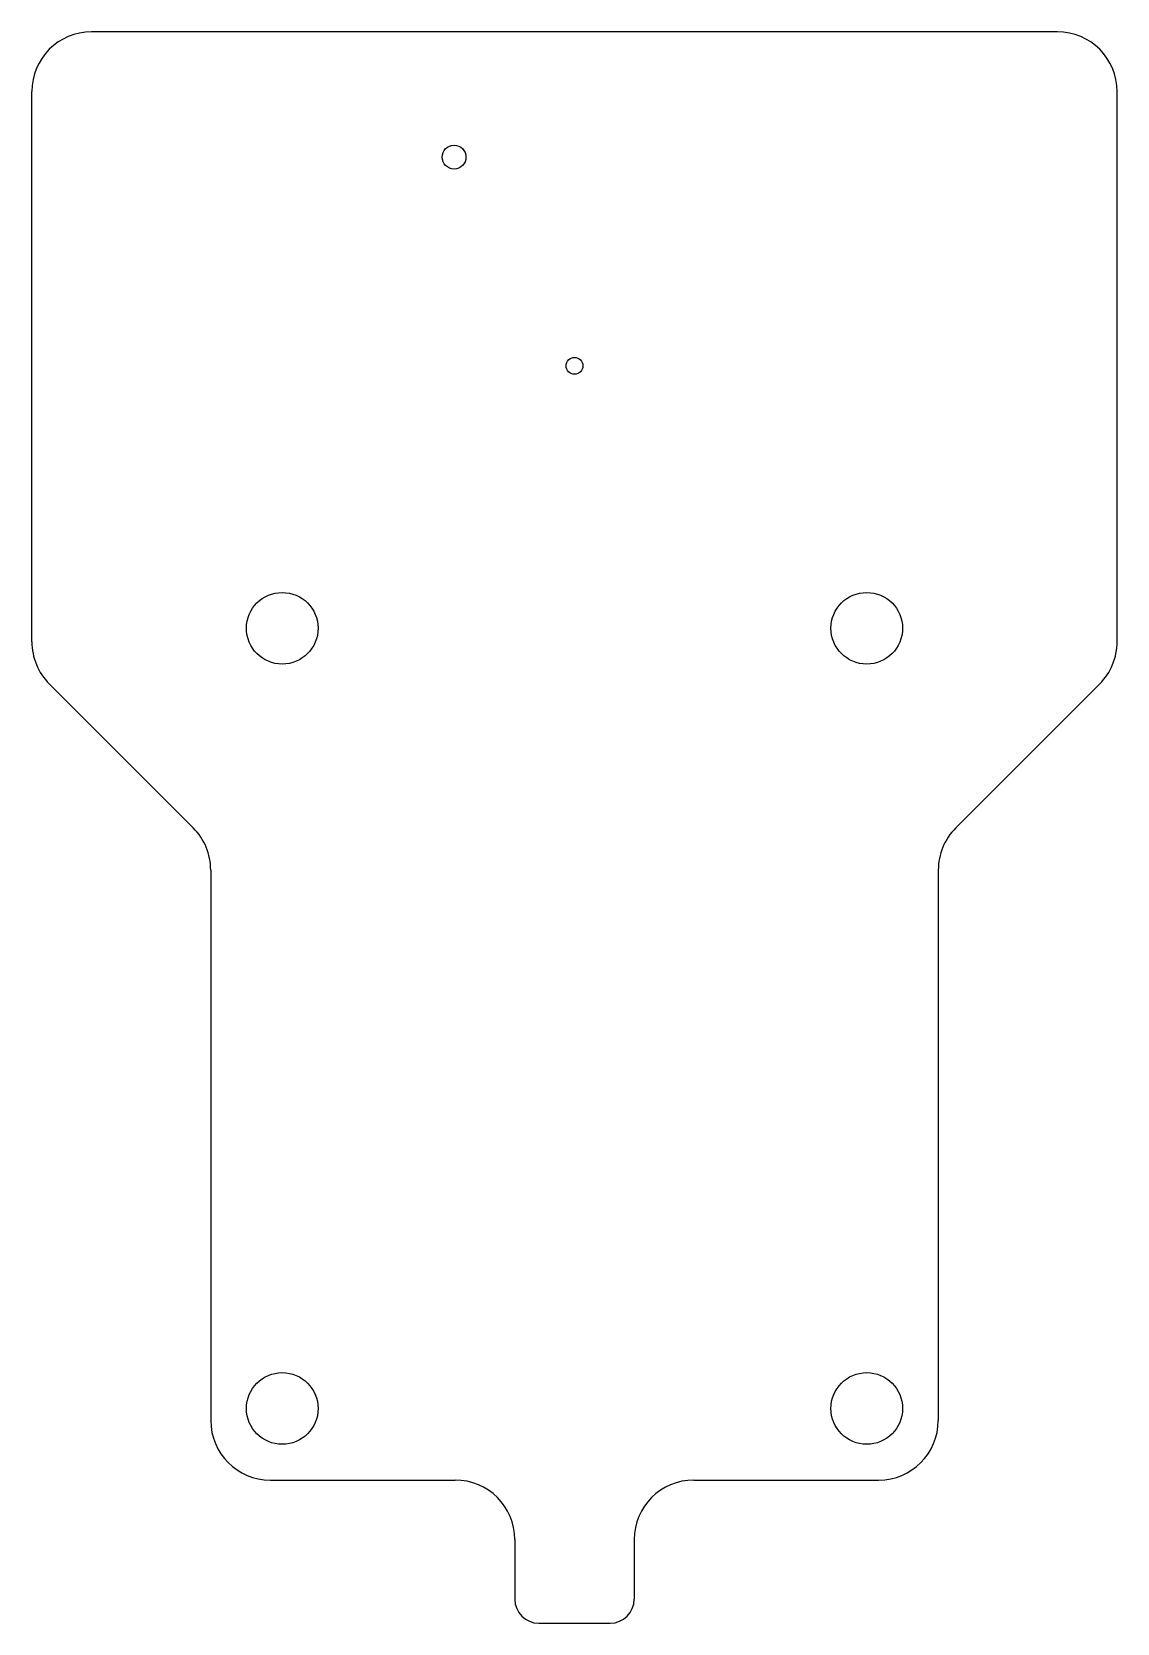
# Model space of a CAD drawing. Extents: x -0.9 to 0.9, y -2.07 to 0.55.
import ezdxf

# ---------------------------------------------------------------- set-up
doc = ezdxf.new("R2010")
doc.units = 0
doc.layers.add('VISIBLE', color=7, linetype='CONTINUOUS')

msp = doc.modelspace()

# ---------------------------------------------------------------- linework, layer by layer
at = {"layer": 'VISIBLE'}
for p, q in [((0.7972, 0.5512), (-0.7972, 0.5512)), ((-0.8957, -0.4553), (-0.8957, 0.4528)), ((0.8957, -0.4553), (0.8957, 0.4528)), ((-0.8668, -0.5249), (-0.6292, -0.7625)), ((0.8668, -0.5249), (0.6292, -0.7625)), ((-0.6004, -0.8321), (-0.6004, -1.7402)), ((0.6004, -0.8321), (0.6004, -1.7402)), ((-0.502, -1.8386), (-0.1969, -1.8386)), ((0.1969, -1.8386), (0.502, -1.8386)), ((-0.0984, -1.937), (-0.0984, -2.0354)), ((0.0984, -1.937), (0.0984, -2.0354)), ((-0.0591, -2.0748), (0.0591, -2.0748))]:
    msp.add_line(p, q, dxfattribs=at)
for centre, radius in [((-0.1988, 0.3445), 0.0197), ((0, 0), 0.0138), ((-0.4823, -0.4331), 0.0591), ((0.4823, -0.4331), 0.0591), ((-0.4823, -1.7205), 0.0591), ((0.4823, -1.7205), 0.0591)]:
    msp.add_circle(centre, radius, dxfattribs=at)
for centre, radius, start, end in [((-0.7972, 0.4528), 0.0984, 90, 180), ((0.7972, 0.4528), 0.0984, 0, 90), ((-0.7972, -0.4553), 0.0984, 180, 225), ((0.7972, -0.4553), 0.0984, 315, 0), ((-0.6988, -0.8321), 0.0984, 0, 45), ((0.6988, -0.8321), 0.0984, 135, 180), ((-0.502, -1.7402), 0.0984, 180, 270), ((0.502, -1.7402), 0.0984, 270, 0), ((-0.1969, -1.937), 0.0984, 0, 90), ((0.1969, -1.937), 0.0984, 90, 180), ((-0.0591, -2.0354), 0.0394, 180, 270), ((0.0591, -2.0354), 0.0394, 270, 0)]:
    msp.add_arc(centre, radius, start, end, dxfattribs=at)

doc.saveas('drawing.dxf')
